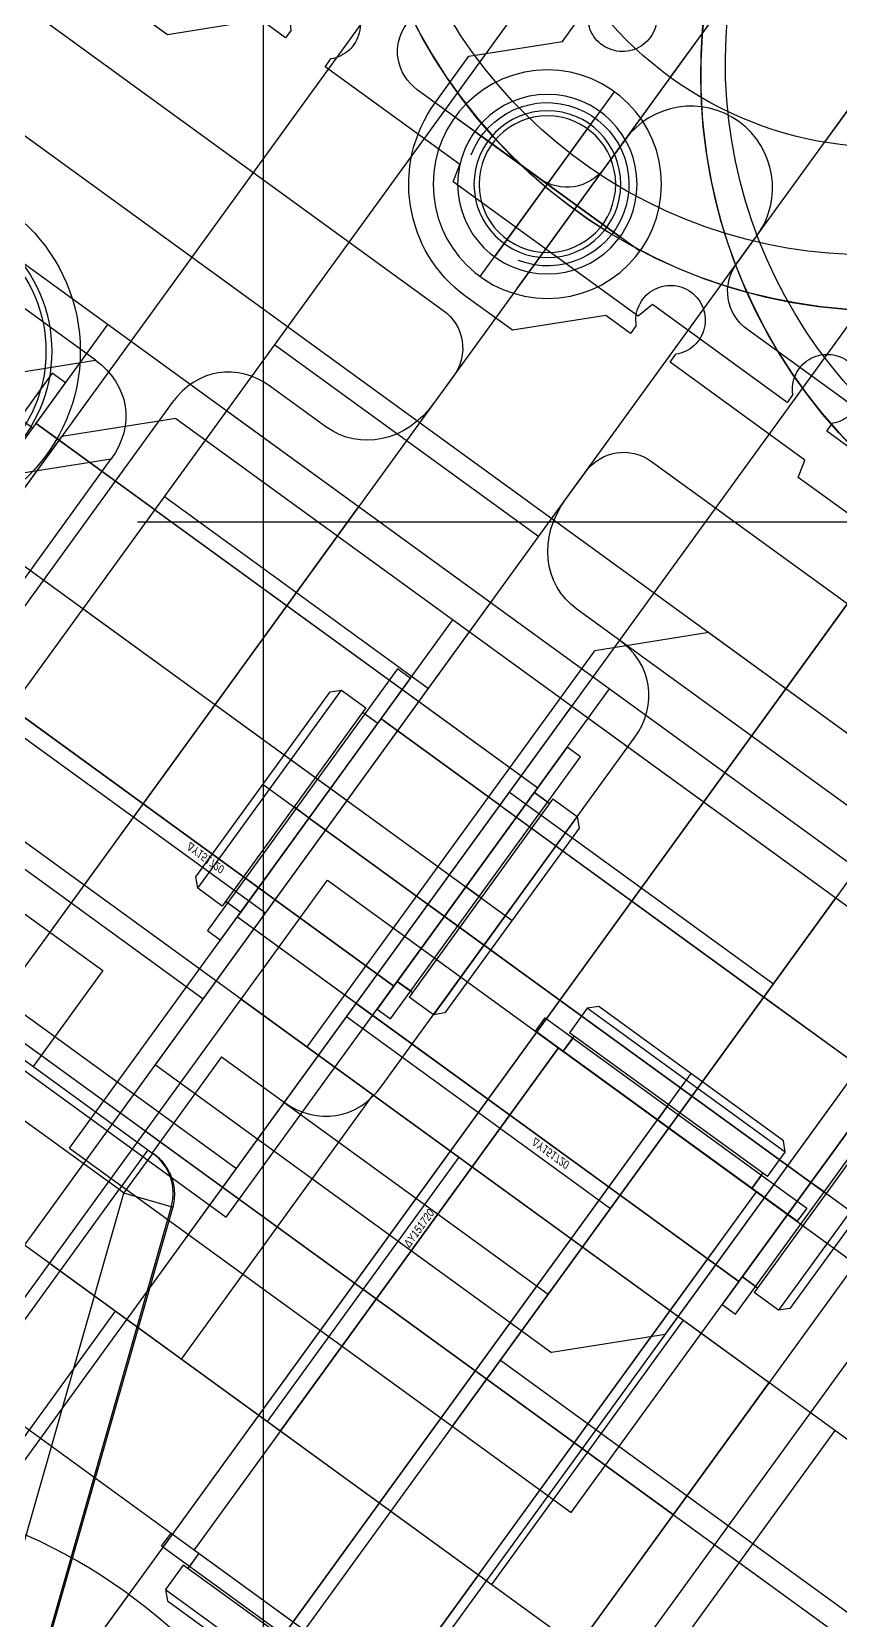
# Model space of a CAD drawing. Header units: millimetres. Extents: x 10462777 to 22643323, y 453826 to 1389191.
# Drawn here: x 11278984.5 to 11279034.1, y 585002 to 585099.3 of the extents above; entities that cross this region are included whole.
import ezdxf

# ---------------------------------------------------------------- set-up
doc = ezdxf.new("R2010")
doc.units = ezdxf.units.MM
doc.header["$LTSCALE"] = 200
doc.header["$MEASUREMENT"] = 0
for name, pattern in [('CENTER', [2, 1.25, -0.25, 0.25, -0.25]), ('HIDDEN', [3.75, 2.5, -1.25]), ('PHANTOM', [2.5, 1.25, -0.25, 0.25, -0.25, 0.25, -0.25]), ('PHANTOM2', [31.75, 15.875, -3.175, 3.175, -3.175, 3.175, -3.175])]:
    doc.linetypes.add(name, pattern=pattern)
doc.layers.get('0').update_dxf_attribs({"linetype": 'CONTINUOUS'})
for name, color, linetype in [('1', 1, 'CENTER'), ('1 Center', 1, 'CENTER'), ('5', 4, 'CONTINUOUS'), ('CENTER', 1, 'CONTINUOUS'), ('CL', 3, 'CONTINUOUS'), ('DR1501-002-005-002', 7, 'CONTINUOUS'), ('HL', 2, 'HIDDEN'), ('THIN', 3, 'CONTINUOUS'), ('V', 6, 'PHANTOM2')]:
    doc.layers.add(name, color=color, linetype=linetype)
doc.layers.add('LAYOUT', color=8, linetype='CONTINUOUS', lineweight=25)
doc.styles.get("Standard").update_dxf_attribs({"font": 'SYMBOL'})

# ---------------------------------------------------------------- blocks, each defined once
blk = doc.blocks.new('A$C0CF62632')
at = {"layer": '1 Center', "ltscale": 0.5}
blk.add_line((0, 457.593), (981.751, 457.593), dxfattribs=at)
blk.add_line((0, 457.593), (981.751, 457.593), dxfattribs=at)
blk = doc.blocks.new('A$C321A0869')
at = {"layer": '1', "color": 155, "linetype": 'Continuous'}
for p, q in [((466, 355.365), (466, 353.263)), ((476, 353.263), (476, 355.365)), ((463.102, 350.365), (453.898, 350.365)), ((518.102, 350.365), (478.898, 350.365)), ((383.898, 340.365), (463.102, 340.365)), ((478.898, 340.365), (518.102, 340.365)), ((466, 337.467), (466, 335.391)), ((476, 335.391), (476, 337.467)), ((521, 337.467), (521, 255.391)), ((461.493, 330.365), (457.33, 330.365)), ((483.67, 330.365), (480.507, 330.365)), ((453, 326.035), (453, 299.695)), ((488, 299.695), (488, 326.035)), ((447.67, 325.365), (416.33, 325.365)), ((440.453, 318.148), (447.67, 325.365)), ((444.783, 313.818), (452, 321.035)), ((452, 294.695), (452, 321.035)), ((457.33, 295.365), (470, 295.365)), ((470, 295.365), (470, 288.109)), ((479, 295.365), (479, 288.109)), ((479, 295.365), (483.67, 295.365)), ((467.644, 288.109), (478.694, 288.109)), ((478.694, 288.109), (479.067, 288.109)), ((478.694, 288.109), (478.694, 285.091)), ((479.067, 285.091), (479.067, 288.109)), ((479.067, 288.109), (479.18, 288.109)), ((481.9, 286.122), (479.067, 285.091)), ((482.021, 286.122), (481.9, 286.122)), ((481.9, 286.122), (495.728, 248.128)), ((496.447, 246.485), (482.021, 286.122)), ((478.694, 285.091), (470.657, 285.091)), ((478.694, 258.125), (478.694, 285.091)), ((479.067, 285.091), (478.694, 285.091)), ((492.896, 247.097), (479.067, 285.091))]:
    blk.add_line(p, q, dxfattribs=at)
blk.add_arc((471, 355.365), 5, 0, 180, dxfattribs=at)
at = {"layer": '1', "color": 155, "linetype": 'Continuous', "extrusion": (0, 0, -1)}
for centre, major_axis, ratio, start_param, end_param in [((454.106, 353.471), (2.269, 2.269), 0.935113, 2.389713, 3.893472), ((462.894, 353.471), (-2.269, 2.269), 0.935113, 2.389713, 3.893472), ((479.106, 353.471), (2.269, 2.269), 0.935113, 2.389713, 3.893472), ((462.894, 337.259), (-2.269, -2.269), 0.935113, 2.389713, 3.893472), ((479.106, 337.259), (2.269, -2.269), 0.935113, 2.389713, 3.893472), ((460.824, 336.138), (-2.495, 5.376), 0.84361, 2.073745, 3.514768), ((481.176, 336.138), (-2.495, -5.376), 0.84361, 5.91001, 7.351033), ((446.226, 319.591), (4.564, 4.564), 0.774597, 5.624127, 6.942243)]:
    blk.add_ellipse(centre, major_axis=major_axis, ratio=ratio, start_param=start_param, end_param=end_param, dxfattribs=at)
at = {"layer": '1', "color": 155, "linetype": 'Continuous'}
for centre, major_axis, ratio, start_param, end_param in [((458.774, 324.591), (4.564, -4.564), 0.774597, 2.482535, 3.800651), ((482.226, 324.591), (-4.564, -4.564), 0.774597, 2.482535, 3.800651), ((482.226, 301.138), (-4.564, 4.564), 0.774597, 2.482535, 3.800651), ((479.067, 285.091), (0, -3.018), 0.998448, 1.919363, 3.141593)]:
    blk.add_ellipse(centre, major_axis=major_axis, ratio=ratio, start_param=start_param, end_param=end_param, dxfattribs=at)
blk.add_open_spline([(482.021, 286.122), (481.96, 286.287), (481.811, 286.606), (481.508, 287.04), (481.134, 287.414), (480.7, 287.718), (480.22, 287.941), (479.708, 288.078), (479.356, 288.109), (479.18, 288.109)], degree=3, dxfattribs=at)
blk = doc.blocks.new('A$C381A53E2')
at = {"layer": 'V'}
for p, q in [((0, 38.5), (77, 38.5)), ((8.5, 15.5), (8.5, 1.5)), ((8.5, 13.5), (8.5, 3.5)), ((1.5, 8.5), (15.5, 8.5)), ((3.5, 8.5), (13.5, 8.5))]:
    blk.add_line(p, q, dxfattribs=at)
for points in [[(4.1, 60.879), (4.1, 59), (4.695, 59, -2.42), (4.695, 56), (4.1, 56), (4.1, 45.795), (3, 45.5), (3, 31.5), (4.1, 31.205), (4.1, 21), (4.695, 21, -2.42), (4.695, 18), (4.1, 18), (4.1, 16.121), (0, 12.021), (0, 8.5, 0.414), (8.5, 0), (12.021, 0), (16.121, 4.1), (18, 4.1)], [(18, 4.695, -2.42), (21, 4.695)]]:
    blk.add_lwpolyline(points, format="xyb", dxfattribs=at)
blk.add_lwpolyline([(43.757, 6.428, 0.922), (38.5, 71, 0.922), (33.243, 6.428), (33.77, 9.64, 0.944), (29.24, 10.7, -0.446), (26.88, 9.602, -0.818), (38.5, 67, -0.818), (50.12, 9.602, -0.446), (47.76, 10.7, 0.944), (43.23, 9.64)], format="xyb", close=True, dxfattribs=at)
for centre, radius in [((38.5, 38.5), 32.5), ((8.5, 8.5), 7), ((8.5, 8.5), 4.5), ((8.5, 8.5), 4.188)]:
    blk.add_circle(centre, radius, dxfattribs=at)
blk.add_arc((8.5, 8.5), 5, 255, 165, dxfattribs=at)
blk = doc.blocks.new('A$C1DFB16BD')
at = {"layer": 'CL'}
for p, q in [((22.5, 0), (22.5, 38)), ((0, 19), (45, 19))]:
    blk.add_line(p, q, dxfattribs=at)
at = {"layer": 'DR1501-002-005-002'}
for p, q in [((10.448, 38), (34.552, 38)), ((2.344, 29), (42.656, 29)), ((2.344, 9), (42.656, 9)), ((10.448, 0), (34.552, 0))]:
    blk.add_line(p, q, dxfattribs=at)
blk.add_circle((22.5, 19), 9, dxfattribs=at)
for start, end in [(122.38754, 237.61246), (302.38754, 57.61246)]:
    blk.add_arc((22.5, 19), 22.5, start, end, dxfattribs=at)
at = {"layer": 'HL'}
for p, q in [((15, 38), (15, 29)), ((30, 38), (30, 29)), ((15, 0), (15, 9)), ((30, 0), (30, 9))]:
    blk.add_line(p, q, dxfattribs=at)
at = {"layer": 'THIN'}
blk.add_arc((22.5, 19), 8.188, 75, 345, dxfattribs=at)
blk = doc.blocks.new('A$C3D036A4C')
at = {"layer": 'CL'}
for p, q in [((85, 26), (85, 64)), ((0, 45), (100, 45))]:
    blk.add_line(p, q, dxfattribs=at)
at = {"layer": 'DR1501-002-005-002'}
for p, q in [((5, 90), (95, 90)), ((100, 5), (100, 85)), ((60, 26), (60, 64)), ((60, 64), (100, 64)), ((60, 55), (100, 55)), ((60, 35), (100, 35)), ((60, 26), (100, 26)), ((100, 5), (95, 0)), ((5, 0), (95, 0))]:
    blk.add_line(p, q, dxfattribs=at)
at = {"layer": 'HL'}
for p, q in [((77.5, 55), (77.5, 64)), ((92.5, 55), (92.5, 64)), ((77.5, 35), (77.5, 26)), ((92.5, 35), (92.5, 26))]:
    blk.add_line(p, q, dxfattribs=at)
blk = doc.blocks.new('A$C148D47CC')
at = {"layer": '5'}
for p, q in [((82.5, 0), (82.5, 20)), ((97.5, 0), (97.5, 20))]:
    blk.add_line(p, q, dxfattribs=at)
at = {"layer": 'CL'}
for p, q in [((90, 0), (90, 20)), ((0, 10), (175, 10))]:
    blk.add_line(p, q, dxfattribs=at)
at = {"layer": 'DR1501-002-005-002'}
for p, q in [((0, 20), (175, 20)), ((75, 0), (75, 20)), ((110, 0), (110, 20)), ((0, 0), (175, 0))]:
    blk.add_line(p, q, dxfattribs=at)
at = {"layer": 'HL'}
for p, q in [((81.5, 0), (81.5, 20)), ((98.5, 0), (98.5, 20))]:
    blk.add_line(p, q, dxfattribs=at)
blk = doc.blocks.new('A$C69DB7109')
at = {"layer": '5'}
for p, q in [((7.5, -55), (7.5, -35)), ((22.5, -55), (22.5, -35))]:
    blk.add_line(p, q, dxfattribs=at)
at = {"layer": 'CL'}
for p, q in [((15, -55), (15, -35)), ((-10, -45), (130, -45)), ((55, -80.5), (55, -69.5)), ((49.5, -75), (60.5, -75))]:
    blk.add_line(p, q, dxfattribs=at)
at = {"layer": 'DR1501-002-005-002'}
for p, q in [((0, 0), (-5, -5)), ((0, 0), (125, 0)), ((-5, -35), (-5, -5)), ((-5, -35), (30, -35)), ((0, -55), (0, -35)), ((30, -55), (30, -35)), ((-5, -55), (30, -55)), ((-5, -85), (-5, -55)), ((0, -90), (125, -90))]:
    blk.add_line(p, q, dxfattribs=at)
blk.add_circle((55, -75), 5.5, dxfattribs=at)
at = {"layer": 'HL'}
for p, q in [((6.5, -55), (6.5, -35)), ((23.5, -55), (23.5, -35))]:
    blk.add_line(p, q, dxfattribs=at)
at = {"layer": 'DR1501-002-005-002', "oblique": 8, "width": 0.85}
blk.add_text('DU151720', height=0.5, rotation=90, dxfattribs=at).set_placement((7.313, -41.318))
blk = doc.blocks.new('A$C46232C3D')
at = {"layer": 'CENTER'}
for p, q in [((3.5, 7.5), (2.35, 7.5)), ((41.5, 7.5), (42.65, 7.5))]:
    blk.add_line(p, q, dxfattribs=at)
at = {"layer": 'CL'}
for p, q in [((22.5, 15), (22.5, 0)), ((0, 7.5), (45, 7.5))]:
    blk.add_line(p, q, dxfattribs=at)
at = {"layer": 'DR1501-002-005-002'}
for p, q in [((0.5, 15), (0, 14.5)), ((2.35, 15), (0.5, 15)), ((0.5, 15), (0.5, 0)), ((2.35, 0), (2.35, 15)), ((3.5, 14.65), (2.35, 14.65)), ((41.5, 15), (3.5, 15)), ((3.5, 15), (3.5, 0)), ((3.5, 15), (3.5, 0)), ((41.5, 15), (41.5, 0)), ((41.5, 15), (41.5, 0)), ((41.5, 14.65), (42.65, 14.65)), ((44.5, 15), (42.65, 15)), ((42.65, 0), (42.65, 15)), ((45, 14.5), (44.5, 15)), ((44.5, 0), (44.5, 15)), ((0, 14.5), (0, 0.5)), ((45, 0.5), (45, 14.5)), ((0, 0.5), (0.5, 0)), ((3.5, 0.35), (2.35, 0.35)), ((41.5, 0.35), (42.65, 0.35)), ((44.5, 0), (45, 0.5)), ((0.5, 0), (2.35, 0)), ((3.5, 0), (41.5, 0)), ((42.65, 0), (44.5, 0))]:
    blk.add_line(p, q, dxfattribs=at)
blk = doc.blocks.new('A$C212748E0')
at = {"layer": 'CENTER'}
blk.add_line((9.25, 1), (9.25, 0), dxfattribs=at)
at = {"layer": 'DR1501-002-005-002'}
for p, q in [((0, 1), (19.823, 1)), ((0, 0), (0, 1)), ((2.1, 1), (2.1, 0)), ((16.4, 1), (16.4, 0)), ((19.823, 1), (19.823, 0)), ((19.823, 0), (0, 0))]:
    blk.add_line(p, q, dxfattribs=at)
blk = doc.blocks.new('A$C1D410D33')
at = {"layer": 'DR1501-002-005-002', "rotation": 90}
blk.add_blockref('A$C46232C3D', (16.75, 0), dxfattribs=at)
at = {"layer": 'DR1501-002-005-002'}
for p in [(0, 41.5), (0, 2.5)]:
    blk.add_blockref('A$C212748E0', p, dxfattribs=at)
blk = doc.blocks.new('A$C4F800965')
at = {"layer": 'CL'}
blk.add_line((0, 35), (70, 35), dxfattribs=at)
at = {"layer": 'DR1501-002-005-002'}
blk.add_circle((35, 35), 35, dxfattribs=at)
blk = doc.blocks.new('A$C59BF75ED')
at = {"layer": 'CL'}
blk.add_line((30, 45), (230, 45), dxfattribs=at)
at = {"layer": 'DR1501-002-005-002'}
for radius in [10.75, 9, 8.65]:
    blk.add_circle((50, 75), radius, dxfattribs=at)
for name, p in [('A$C381A53E2', (146.5, 6.5)), ('A$C3D036A4C', (30, 0)), ('A$C69DB7109', (100, 90)), ('A$C4F800965', (0, 10)), ('A$C1D410D33', (105.75, 22.5)), ('A$C1D410D33', (175.75, 22.5)), ('A$C1DFB16BD', (162.5, 26)), ('A$C148D47CC', (25, 35))]:
    blk.add_blockref(name, p, dxfattribs=at)
blk = doc.blocks.new('A$C01323151')
at = {"layer": 'DR1501-002-005-002', "xscale": -1, "rotation": 270}
blk.add_blockref('A$C59BF75ED', (480.15, 152.367), dxfattribs=at)
blk = doc.blocks.new('A$C6B1410A9')
at = {"layer": 'DR1501-002-005-002', "xscale": -1, "rotation": 270}
blk.add_blockref('A$C59BF75ED', (435.06, 152.004), dxfattribs=at)
blk = doc.blocks.new('A$C256B494F')
at = {"layer": 'DR1501-002-005-002'}
blk.add_blockref('A$C59BF75ED', (475.786, 197.943, -10.028), dxfattribs=at)
blk = doc.blocks.new('A$C1F8A417F')
at = {"ltscale": 10}
for name, p in [('A$C256B494F', (1576.882, 789.024, 10.028)), ('A$C6B1410A9', (1650.716, 788.607)), ('A$C01323151', (1633.375, 786.022))]:
    blk.add_blockref(name, p, dxfattribs=at)
at = {"layer": 'DR1501-002-005-002'}
blk.add_blockref('A$C321A0869', (1664.775, 743.024), dxfattribs=at)
blk = doc.blocks.new('A$C7DA30AB0')
at = {"layer": 'LAYOUT', "color": 6, "linetype": 'PHANTOM'}
blk.add_circle((3030.448, 3025.987, 0), 2693.021, dxfattribs=at)
blk = doc.blocks.new('A$C6F7E1649')
at = {"color": 2, "linetype": 'Continuous', "lineweight": -3, "ltscale": 10}
blk.add_line((1330, 895, 0), (770, 895, 0), dxfattribs=at)

msp = doc.modelspace()

# ---------------------------------------------------------------- block references
at = {"ltscale": 10, "rotation": 180}
msp.add_blockref('A$C0CF62632', (11279116.00281, 585526.88814, 0), dxfattribs=at)

# ---------------------------------------------------------------- next in the draw order: block references
at = {"ltscale": 10, "rotation": 324.019764306913}
msp.add_blockref('A$C1F8A417F', (11276651.31599, 585455.73383, 0), dxfattribs=at)

# ---------------------------------------------------------------- next in the draw order: block references
at = {"ltscale": 10}
msp.add_blockref('A$C7DA30AB0', (11276684.40366, 580408.4363, 0), dxfattribs=at)

# ---------------------------------------------------------------- next in the draw order: block references
at = {"ltscale": 10, "rotation": 270}
msp.add_blockref('A$C6F7E1649', (11278103.73988, 586135.42309, 0), dxfattribs=at)

doc.saveas('drawing.dxf')
